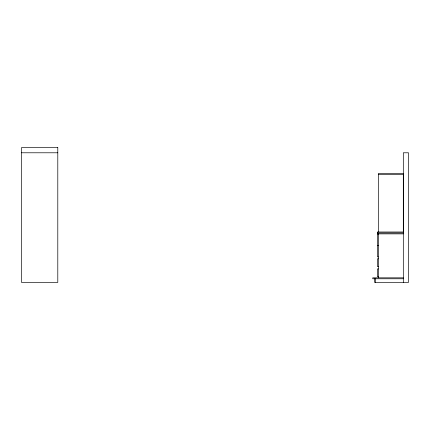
<?xml version="1.0" encoding="UTF-8"?>
<svg xmlns="http://www.w3.org/2000/svg" width="430" height="430" viewBox="0 0 430 430"><rect width="100%" height="100%" fill="white"/><g stroke="black" fill="none" stroke-linecap="round" stroke-linejoin="round"><path stroke-width="0.64" d="M21.5 152.784L57.792 152.784M403.313 173.526L378.325 173.526L378.325 232.006M378.325 174.456L403.313 174.456L403.313 232.006L377.395 232.006L377.395 233.872L403.313 233.872M377.395 232.936L403.313 232.936M378.325 233.974L377.395 233.974L377.395 245.379L378.325 245.379M378.325 245.487L377.395 245.487L377.395 256.893L378.325 256.893M378.325 258.806L377.395 258.806L377.395 266.584L378.325 266.584M378.325 268.917L377.395 268.917L377.395 276.694L378.325 276.694M403.313 277.834L372.729 277.834L372.729 278.769L403.313 278.769M403.313 282.397L403.313 152.784L408.5 152.784L408.5 282.397L374.594 282.397L374.594 278.769M378.325 233.872L378.325 277.834M375.524 278.769L375.524 282.397M57.792 147.603L21.5 147.603L21.5 282.397L57.792 282.397L57.792 147.603"/></g></svg>
